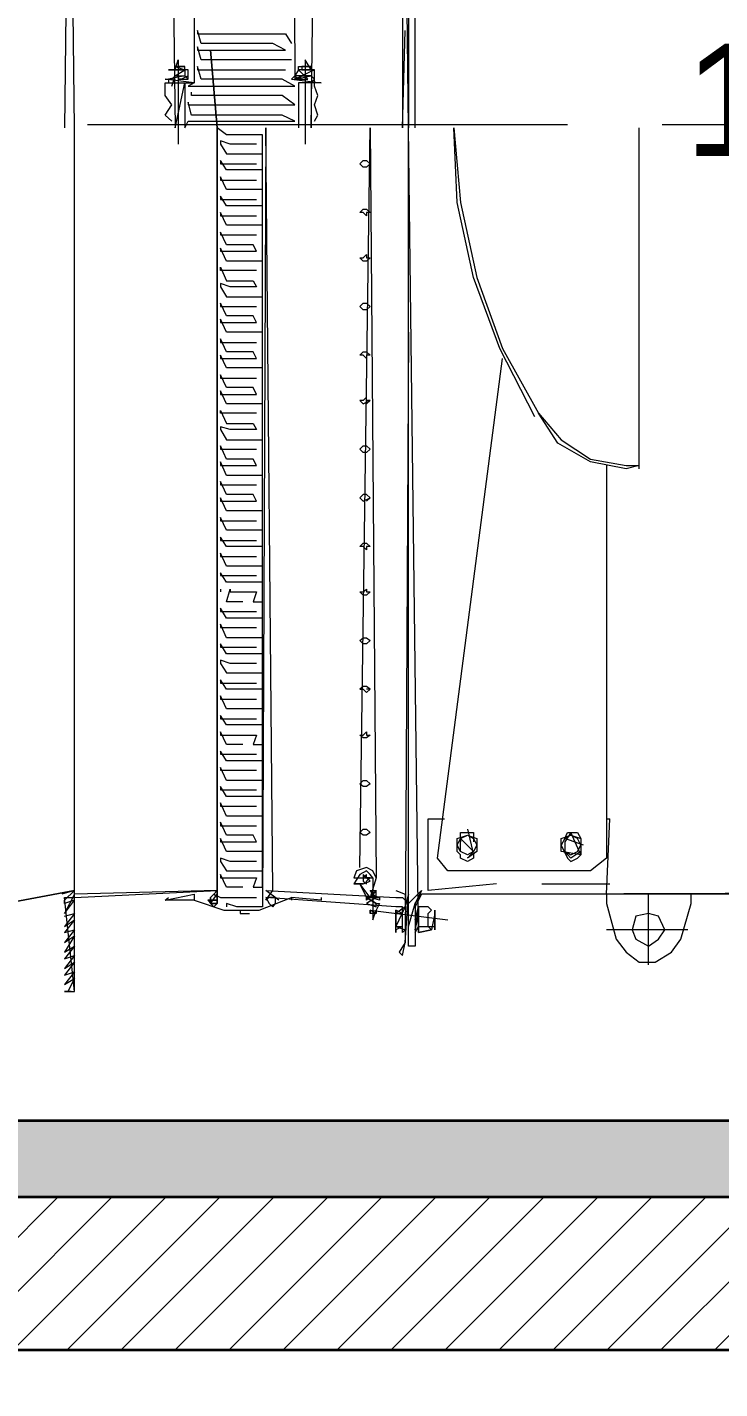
# Model space of a CAD drawing. Header units: centimetres. Extents: x -15511 to 6948, y 9649 to 14173.
# Drawn here: x -13147.7 to -13057, y 10909.9 to 11088.2 of the extents above; entities that cross this region are included whole.
import ezdxf

# ---------------------------------------------------------------- set-up
doc = ezdxf.new("R2010")
doc.units = ezdxf.units.CM
doc.header["$LTSCALE"] = 200
doc.linetypes.add('Dot 1mm', pattern=[0.1, 0, -0.1])
for name, color, linetype, lineweight in [('A$C5D0D0A5A_dwg', 8, 'Continuous', 9), ('A-AREA-IDEN', 2, 'Continuous', 9), ('A-FLOR', 192, 'Continuous', 9), ('A-FLOR-LEVL', 51, 'Continuous', 9), ('A-FLOR-PATT', 8, 'Continuous', 35), ('A-GENM', 13, 'Continuous', 9), ('TVF', 22, 'Continuous', 9)]:
    doc.layers.add(name, color=color, linetype=linetype, lineweight=lineweight)
doc.styles.add('Arial_2', font='arial.ttf', dxfattribs={"height": 14.752994})
pattern_1 = [(45, (-4285.505, 12015), (-3.535534, 3.535534), [])]

# ---------------------------------------------------------------- blocks, each defined once
blk = doc.blocks.new('P2 TVF TÜNELİ2 - P2 TVF TÜNELİ-1428277-A')
at = {"layer": 'A-GENM'}
h = blk.add_hatch(dxfattribs=at)
h.set_pattern_fill('FP_1', color=256, style=0, pattern_type=2)
h.set_pattern_definition(pattern_1)
h.paths.add_polyline_path([(-14351.98, 10697.35), (-11811.98, 10697.35), (-11811.98, 10749.18), (-14351.98, 10749.18), (-14351.98, 10706.04)], flags=0)
h.paths.add_polyline_path([(-12468.97, 10915), (-11811.98, 10915), (-11811.98, 10935), (-14351.98, 10935), (-14351.98, 10915), (-12511.83, 10915)], flags=0)
h.paths.add_polyline_path([(-11825.98, 11443.68), (-11811.98, 11443.68), (-11811.98, 11484.7), (-11929.5, 11484.7), (-11929.5, 11443.68), (-11851.98, 11443.68)], flags=0)
h.paths.add_polyline_path([(-12354.46, 11443.68), (-12354.46, 11484.7), (-14351.98, 11484.7), (-14351.98, 11443.68), (-12383.24, 11443.68)], flags=0)
at = {"layer": 'A-GENM', "lineweight": 25}
for p, q in [((-11851.98, 10935), (-14311.98, 10935)), ((-13555.19, 10915), (-11851.98, 10915))]:
    blk.add_line(p, q, dxfattribs=at)
blk = doc.blocks.new('A$C5D0D0A5A_dwg-1519576-A')
at = {"layer": 'TVF', "color": 55}
for p, q in [((-13139.82, 11075.48), (-13076.95, 11075.48)), ((-13067.56, 11030.41), (-13067.56, 11075.04)), ((-13064.54, 11075.48), (-13051.79, 11075.48)), ((-13122.38, 11014.64), (-13122.38, 11014.29)), ((-13071.81, 10984.53), (-13071.37, 10984.53)), ((-13103.69, 10976.03), (-13104.93, 10976.03)), ((-13080.31, 10976.03), (-13071.37, 10976.03)), ((-13129.64, 10973.91), (-13129.19, 10974.26)), ((-13066.32, 10965.41), (-13066.32, 10974.7))]:
    blk.add_line(p, q, dxfattribs=at)
at = {"layer": 'TVF', "color": 55, "flags": 128}
for points in [[(-13141.5, 10961.95), (-13141.5, 11075.04), (-13142.83, 11188.57), (-13141.5, 11188.57), (-13142.83, 11075.04)], [(-13097.76, 10970.45), (-13096.87, 10973.46), (-13096.87, 10967.89), (-13097.76, 10967.89), (-13097.76, 11075.04), (-13099, 11183.43), (-13098.55, 11183.88), (-13098.55, 11075.04), (-13098.2, 11087.79)], [(-13096.87, 11075.04), (-13096.87, 11182.55), (-13097.76, 11182.55), (-13097.76, 11075.04)], [(-13088.37, 11175.38), (-13096.07, 11175.38), (-13097.31, 11175.82), (-13098.2, 11177.5), (-13098.55, 11180.07), (-13099.44, 11180.07), (-13099.44, 11180.42), (-13098.55, 11180.42), (-13098.55, 11177.5), (-13099.44, 11177.94), (-13098.2, 11180.42), (-13099.44, 11180.07), (-13099.44, 11178.3), (-13099.44, 11177.94), (-13099.44, 11178.3), (-13098.55, 11178.3), (-13098.2, 11177.5), (-13097.76, 11175.38), (-13099.44, 11175.82), (-13098.2, 11177.06), (-13099.44, 11175.38), (-13097.76, 11177.06), (-13097.76, 11180.07), (-13097.76, 11075.04)], [(-13129.64, 11176.62), (-13128.31, 11075.04), (-13127.07, 11080.97), (-13127.07, 11075.04), (-13126.62, 11075.92), (-13125.38, 11075.92), (-13124.06, 11075.92), (-13123.26, 11075.92), (-13121.93, 11075.92), (-13120.69, 11075.92), (-13119.45, 11075.92), (-13118.57, 11075.92), (-13117.33, 11075.92), (-13116, 11075.92), (-13114.76, 11075.92), (-13113.87, 11075.92), (-13112.63, 11075.92), (-13114.32, 11076.72), (-13115.55, 11076.72), (-13116.88, 11076.72), (-13117.68, 11076.72), (-13119.01, 11076.72), (-13120.25, 11076.72), (-13121.58, 11076.72), (-13122.38, 11076.72), (-13123.7, 11076.72), (-13124.94, 11076.72), (-13126.18, 11076.72), (-13126.62, 11078.4), (-13126.62, 11078.05), (-13125.38, 11078.05), (-13124.06, 11078.05), (-13123.26, 11078.05), (-13121.93, 11078.05), (-13120.69, 11078.05), (-13119.45, 11078.05), (-13118.57, 11078.05), (-13117.33, 11078.05), (-13116, 11078.05), (-13114.76, 11078.05), (-13113.87, 11078.05), (-13112.63, 11078.05), (-13114.32, 11079.29), (-13115.55, 11079.29), (-13116.88, 11079.29), (-13117.68, 11079.29), (-13119.01, 11079.29), (-13120.25, 11079.29), (-13121.58, 11079.29), (-13122.38, 11079.29), (-13123.7, 11079.29), (-13124.94, 11079.29), (-13126.18, 11079.29), (-13126.18, 11079.73)], [(-13113.08, 11175.38), (-13112.63, 11081.42), (-13110.51, 11081.86), (-13111.75, 11081.86), (-13112.63, 11081.86), (-13112.19, 11081.42), (-13111.75, 11081.86), (-13110.51, 11081.86), (-13110.07, 11081.42), (-13110.51, 11080.97), (-13110.51, 11075.04), (-13109.18, 11176.62)], [(-13125.83, 11175.82), (-13125.83, 11080.97), (-13126.62, 11080.53), (-13125.38, 11080.53), (-13124.06, 11080.53), (-13123.26, 11080.53), (-13121.93, 11080.53), (-13120.69, 11080.53), (-13119.45, 11080.53), (-13118.57, 11080.53), (-13117.33, 11080.53), (-13116, 11080.53), (-13114.76, 11080.53), (-13113.87, 11080.53), (-13112.63, 11080.53), (-13114.32, 11081.42), (-13115.55, 11081.42), (-13116.88, 11081.42), (-13117.68, 11081.42), (-13119.01, 11081.42), (-13120.25, 11081.42), (-13121.58, 11081.42), (-13122.38, 11081.42), (-13123.7, 11081.42), (-13124.94, 11081.42), (-13125.38, 11083.1), (-13125.38, 11082.66), (-13124.06, 11082.66), (-13123.26, 11082.66), (-13121.93, 11082.66), (-13120.69, 11082.66), (-13119.45, 11082.66), (-13118.57, 11082.66), (-13117.33, 11082.66), (-13116, 11082.66), (-13114.76, 11082.66), (-13113.87, 11082.66)], [(-13113.08, 11083.98), (-13114.32, 11083.98), (-13115.55, 11083.98), (-13116.88, 11083.98), (-13117.68, 11083.98), (-13119.01, 11083.98), (-13120.25, 11083.98), (-13121.58, 11083.98), (-13122.38, 11083.98), (-13123.7, 11083.98), (-13124.94, 11083.98), (-13125.38, 11085.66), (-13125.38, 11085.22), (-13124.06, 11085.22), (-13123.26, 11085.22), (-13121.93, 11085.22), (-13120.69, 11085.22), (-13119.45, 11085.22), (-13118.57, 11085.22), (-13117.33, 11085.22), (-13116, 11085.22), (-13114.76, 11085.22), (-13113.87, 11085.22), (-13115.55, 11086.11), (-13116.88, 11086.11), (-13117.68, 11086.11), (-13119.01, 11086.11), (-13120.25, 11086.11), (-13121.58, 11086.11), (-13122.38, 11086.11), (-13123.7, 11086.11), (-13124.94, 11086.11), (-13125.38, 11087.79), (-13125.38, 11087.35), (-13124.06, 11087.35), (-13123.26, 11087.35), (-13121.93, 11087.35), (-13120.69, 11087.35), (-13119.45, 11087.35), (-13118.57, 11087.35), (-13117.33, 11087.35), (-13116, 11087.35), (-13114.76, 11087.35), (-13113.87, 11087.35), (-13113.08, 11086.11)], [(-13127.07, 11082.66), (-13127.07, 11083.1), (-13128.31, 11083.1), (-13127.07, 11083.1), (-13128.31, 11083.1), (-13128.31, 11082.66), (-13128.31, 11083.1), (-13127.07, 11082.66), (-13128.31, 11082.66), (-13127.95, 11083.98), (-13127.95, 11072.91)], [(-13119.45, 10975.59), (-13120.25, 10975.59), (-13121.58, 10975.59), (-13122.38, 10977.27), (-13122.38, 10976.83), (-13121.14, 10976.83), (-13119.81, 10976.83), (-13118.57, 10976.83), (-13117.68, 10976.83), (-13118.12, 10975.59), (-13116.88, 10975.59), (-13116.88, 11074.15), (-13118.12, 11074.15), (-13119.45, 11074.15), (-13120.25, 11074.15), (-13121.58, 11074.15), (-13122.82, 11075.04), (-13123.7, 11085.22), (-13122.82, 11075.04), (-13122.82, 10974.7), (-13122.82, 10973.46), (-13123.26, 10973.46), (-13123.7, 10973.46), (-13123.7, 10973.91), (-13123.7, 10974.26), (-13123.26, 10974.7), (-13122.82, 10974.26), (-13122.82, 10973.91), (-13124.06, 10973.91), (-13123.26, 10973.02), (-13124.06, 10973.91), (-13123.7, 10973.91), (-13123.7, 10974.26), (-13123.26, 10974.7), (-13122.82, 10974.26), (-13122.82, 10973.91), (-13122.82, 10973.46), (-13123.26, 10973.46), (-13123.7, 10973.46), (-13122.82, 10974.7), (-13122.82, 11075.04), (-13122.82, 10974.7)], [(-13110.07, 11075.92), (-13109.62, 11076.72), (-13110.07, 11078.05), (-13109.62, 11079.29), (-13110.07, 11080.53), (-13110.07, 11080.97), (-13110.07, 11081.86), (-13110.07, 11082.66), (-13112.63, 11081.42), (-13110.95, 11081.42), (-13112.19, 11082.66), (-13112.19, 11083.1), (-13110.51, 11083.1), (-13111.75, 11083.1), (-13110.51, 11083.1), (-13110.51, 11082.66), (-13110.51, 11083.1), (-13111.75, 11083.1), (-13111.75, 11082.66), (-13110.51, 11082.66), (-13111.31, 11083.98), (-13111.31, 11072.91)], [(-13128.75, 11075.92), (-13129.64, 11076.72), (-13128.75, 11078.05), (-13129.64, 11079.29), (-13129.64, 11080.97), (-13125.83, 11080.97), (-13129.64, 11081.42), (-13128.75, 11081.42), (-13128.31, 11081.86), (-13127.07, 11081.86), (-13126.62, 11081.42), (-13126.62, 11081.86), (-13127.51, 11081.42), (-13127.95, 11081.42), (-13126.62, 11081.42), (-13126.62, 11082.66), (-13128.75, 11082.66), (-13129.19, 11082.66), (-13128.75, 11082.66), (-13128.31, 11082.66), (-13127.07, 11082.66)], [(-13128.75, 11080.53), (-13128.31, 11081.86), (-13127.07, 11082.66), (-13127.07, 11081.86), (-13129.19, 11081.42), (-13129.19, 11080.97)], [(-13110.07, 11082.66), (-13110.51, 11082.66), (-13111.75, 11082.66), (-13112.19, 11082.66), (-13112.63, 11081.86), (-13113.08, 11081.42), (-13109.18, 11080.97), (-13112.19, 11080.97), (-13112.19, 11075.04)], [(-13116.44, 11075.04), (-13116.88, 10973.02), (-13118.12, 10973.02), (-13119.45, 10973.02), (-13120.25, 10973.02), (-13121.58, 10973.46), (-13121.58, 10973.02)], [(-13099.44, 10975.15), (-13098.2, 10974.7), (-13098.2, 10973.02), (-13099.44, 10972.13), (-13098.55, 10972.13), (-13099.44, 10972.58), (-13099.44, 10972.13), (-13099.44, 10970.45), (-13098.2, 10970.01), (-13098.55, 10969.65), (-13098.55, 10973.02), (-13099.44, 10973.02), (-13116.44, 10974.26), (-13116, 10973.46), (-13115.55, 10973.02), (-13115.2, 10973.46), (-13115.2, 10973.91), (-13115.2, 10974.26), (-13115.55, 10974.26), (-13116, 10974.26), (-13116.44, 10973.91), (-13115.55, 10975.15), (-13116.44, 11075.04)], [(-13104.13, 10978.16), (-13102.8, 11075.04), (-13102.01, 10976.83), (-13102.45, 10977.72), (-13103.25, 10978.16), (-13104.57, 10977.72), (-13104.93, 10976.83), (-13102.45, 10976.83), (-13102.8, 10977.27), (-13103.25, 10977.72), (-13104.13, 10977.27), (-13104.93, 10976.03), (-13104.57, 10976.03), (-13104.93, 10976.03), (-13104.13, 10976.03), (-13103.25, 10974.26), (-13102.01, 10974.26), (-13102.01, 10975.15), (-13102.8, 10974.26), (-13102.01, 10974.26), (-13102.8, 10975.15), (-13102.01, 10975.15), (-13103.25, 10973.91), (-13103.25, 10974.26), (-13102.01, 10973.46), (-13103.25, 10974.26)], [(-13096.43, 10973.02), (-13096.87, 10970.01), (-13096.43, 10971.78), (-13096.87, 10971.34), (-13096.43, 10973.02), (-13096.43, 10972.58), (-13096.43, 10972.13), (-13096.43, 10970.45), (-13096.43, 10970.01), (-13096.43, 10969.65), (-13097.76, 11075.04)], [(-13081.2, 11037.22), (-13085.8, 11046.17), (-13089.26, 11055.47), (-13091.38, 11065.29), (-13091.82, 11075.04), (-13090.94, 11065.29), (-13088.81, 11055.47), (-13085.45, 11046.17), (-13080.75, 11037.67)], [(-13117.68, 11072.91), (-13118.57, 11072.91), (-13119.81, 11072.91), (-13121.14, 11072.91), (-13122.38, 11073.36), (-13122.38, 11072.91), (-13121.58, 11071.67), (-13120.25, 11071.67), (-13119.45, 11071.67), (-13118.12, 11071.67), (-13116.88, 11071.67)], [(-13116.88, 11069.55), (-13118.12, 11069.55), (-13119.45, 11069.55), (-13120.25, 11069.55), (-13121.58, 11069.55), (-13122.38, 11070.79), (-13122.38, 11070.35), (-13121.14, 11070.35), (-13119.81, 11070.35), (-13118.57, 11070.35), (-13117.68, 11070.35)], [(-13116.88, 11066.98), (-13118.12, 11066.98), (-13119.45, 11066.98), (-13120.25, 11066.98), (-13121.58, 11066.98), (-13122.38, 11068.66), (-13122.38, 11068.22), (-13121.14, 11068.22), (-13119.81, 11068.22), (-13118.57, 11068.22), (-13117.68, 11068.22)], [(-13116.88, 11064.85), (-13118.12, 11064.85), (-13119.45, 11064.85), (-13120.25, 11064.85), (-13121.58, 11064.85), (-13122.38, 11066.09), (-13122.38, 11065.65), (-13121.14, 11065.65), (-13119.81, 11065.65), (-13118.57, 11065.65), (-13117.68, 11065.65)], [(-13116.88, 11062.29), (-13118.12, 11062.29), (-13119.45, 11062.29), (-13120.25, 11062.29), (-13121.58, 11062.29), (-13122.38, 11063.97), (-13122.38, 11063.53), (-13121.14, 11063.53), (-13119.81, 11063.53), (-13118.57, 11063.53), (-13117.68, 11063.53)], [(-13116.88, 11057.59), (-13118.12, 11057.59), (-13119.45, 11057.59), (-13120.25, 11057.59), (-13121.58, 11057.59), (-13122.38, 11059.28), (-13122.38, 11058.92), (-13121.14, 11058.92), (-13119.81, 11058.92), (-13118.57, 11058.92), (-13117.68, 11058.92), (-13118.12, 11059.72), (-13119.45, 11059.72), (-13120.25, 11059.72), (-13121.58, 11059.72), (-13122.38, 11061.4), (-13122.38, 11061.05), (-13121.14, 11061.05), (-13119.81, 11061.05), (-13118.57, 11061.05), (-13117.68, 11061.05)], [(-13117.68, 11056.35), (-13118.57, 11056.35), (-13119.81, 11056.35), (-13121.14, 11056.35), (-13122.38, 11056.35), (-13122.38, 11056.79), (-13121.58, 11055.02), (-13120.25, 11055.02), (-13119.45, 11055.02), (-13118.12, 11055.02), (-13117.68, 11054.23), (-13118.57, 11054.23), (-13119.81, 11054.23), (-13121.14, 11054.23), (-13122.38, 11054.67), (-13122.38, 11054.23), (-13121.58, 11052.9), (-13120.25, 11052.9), (-13119.45, 11052.9), (-13118.12, 11052.9), (-13116.88, 11052.9)], [(-13116.88, 11048.3), (-13118.12, 11048.3), (-13119.45, 11048.3), (-13120.25, 11048.3), (-13121.58, 11048.3), (-13122.38, 11049.98), (-13122.38, 11049.54), (-13121.14, 11049.54), (-13119.81, 11049.54), (-13118.57, 11049.54), (-13117.68, 11049.54), (-13118.12, 11050.42), (-13119.45, 11050.42), (-13120.25, 11050.42), (-13121.58, 11050.42), (-13122.38, 11052.1), (-13122.38, 11051.66), (-13121.14, 11051.66), (-13119.81, 11051.66), (-13118.57, 11051.66), (-13117.68, 11051.66)], [(-13097.76, 11048.3), (-13098.2, 10968.33), (-13097.76, 10974.7), (-13098.2, 10973.02), (-13099.44, 10970.45), (-13098.55, 10970.45), (-13099.44, 10970.01), (-13099.44, 10969.65), (-13099.44, 10972.58)], [(-13116.88, 11043.6), (-13118.12, 11043.6), (-13119.45, 11043.6), (-13120.25, 11043.6), (-13121.58, 11043.6), (-13122.38, 11045.28), (-13122.38, 11044.84), (-13121.14, 11044.84), (-13119.81, 11044.84), (-13118.57, 11044.84), (-13117.68, 11044.84), (-13118.12, 11045.72), (-13119.45, 11045.72), (-13120.25, 11045.72), (-13121.58, 11045.72), (-13122.38, 11047.41), (-13122.38, 11046.96), (-13121.14, 11046.96), (-13119.81, 11046.96), (-13118.57, 11046.96), (-13117.68, 11046.96)], [(-13071.81, 11030.85), (-13071.81, 10979.4), (-13073.93, 10977.72), (-13092.62, 10977.72), (-13093.95, 10979.4), (-13085.45, 11044.84)], [(-13116.88, 11038.91), (-13118.12, 11038.91), (-13119.45, 11038.91), (-13120.25, 11038.91), (-13121.58, 11038.91), (-13122.38, 11040.59), (-13122.38, 11040.15), (-13121.14, 11040.15), (-13119.81, 11040.15), (-13118.57, 11040.15), (-13117.68, 11040.15), (-13118.12, 11041.03), (-13119.45, 11041.03), (-13120.25, 11041.03), (-13121.58, 11041.03), (-13122.38, 11042.72), (-13122.38, 11042.27), (-13121.14, 11042.27), (-13119.81, 11042.27), (-13118.57, 11042.27), (-13117.68, 11042.27)], [(-13102.8, 11039.35), (-13103.25, 11039.35), (-13103.25, 11039.79), (-13103.69, 11039.35), (-13104.13, 11039.35), (-13103.69, 11038.91), (-13102.8, 11039.35), (-13103.25, 11038.91)], [(-13117.68, 11037.67), (-13118.57, 11037.67), (-13119.81, 11037.67), (-13121.14, 11037.67), (-13122.38, 11037.67), (-13122.38, 11038.02), (-13121.58, 11036.34), (-13120.25, 11036.34), (-13119.45, 11036.34), (-13118.12, 11036.34), (-13117.68, 11035.54), (-13118.57, 11035.54), (-13119.81, 11035.54), (-13121.14, 11035.54), (-13122.38, 11035.89), (-13122.38, 11035.54), (-13121.58, 11034.21), (-13120.25, 11034.21), (-13119.45, 11034.21), (-13118.12, 11034.21), (-13116.88, 11034.21)], [(-13116.88, 11029.52), (-13118.12, 11029.52), (-13119.45, 11029.52), (-13120.25, 11029.52), (-13121.58, 11029.52), (-13122.38, 11031.29), (-13122.38, 11030.85), (-13121.14, 11030.85), (-13119.81, 11030.85), (-13118.57, 11030.85), (-13117.68, 11030.85), (-13118.12, 11031.65), (-13119.45, 11031.65), (-13120.25, 11031.65), (-13121.58, 11031.65), (-13122.38, 11033.41), (-13122.38, 11032.97), (-13121.14, 11032.97), (-13119.81, 11032.97), (-13118.57, 11032.97), (-13117.68, 11032.97)], [(-13116.88, 11024.91), (-13118.12, 11024.91), (-13119.45, 11024.91), (-13120.25, 11024.91), (-13121.58, 11024.91), (-13122.38, 11026.6), (-13122.38, 11026.15), (-13121.14, 11026.15), (-13119.81, 11026.15), (-13118.57, 11026.15), (-13117.68, 11026.15), (-13118.12, 11027.04), (-13119.45, 11027.04), (-13120.25, 11027.04), (-13121.58, 11027.04), (-13122.38, 11028.72), (-13122.38, 11028.28), (-13121.14, 11028.28), (-13119.81, 11028.28), (-13118.57, 11028.28), (-13117.68, 11028.28)], [(-13102.8, 11026.6), (-13103.25, 11027.04), (-13103.69, 11027.04), (-13104.13, 11026.6), (-13103.69, 11026.15), (-13102.8, 11026.6), (-13103.25, 11026.15)], [(-13116.88, 11022.35), (-13118.12, 11022.35), (-13119.45, 11022.35), (-13120.25, 11022.35), (-13121.58, 11022.35), (-13122.38, 11024.03), (-13122.38, 11023.59), (-13121.14, 11023.59), (-13119.81, 11023.59), (-13118.57, 11023.59), (-13117.68, 11023.59)], [(-13116.88, 11020.22), (-13118.12, 11020.22), (-13119.45, 11020.22), (-13120.25, 11020.22), (-13121.58, 11020.22), (-13122.38, 11021.46), (-13122.38, 11021.02), (-13121.14, 11021.02), (-13119.81, 11021.02), (-13118.57, 11021.02), (-13117.68, 11021.02)], [(-13116.88, 11017.65), (-13118.12, 11017.65), (-13119.45, 11017.65), (-13120.25, 11017.65), (-13121.58, 11017.65), (-13122.38, 11019.34), (-13122.38, 11018.89), (-13121.14, 11018.89), (-13119.81, 11018.89), (-13118.57, 11018.89), (-13117.68, 11018.89)], [(-13116.88, 11015.53), (-13118.12, 11015.53), (-13119.45, 11015.53), (-13120.25, 11015.53), (-13121.58, 11015.53), (-13122.38, 11016.77), (-13122.38, 11016.41), (-13121.14, 11016.41), (-13119.81, 11016.41), (-13118.57, 11016.41), (-13117.68, 11016.41)], [(-13119.45, 11012.96), (-13120.25, 11012.96), (-13121.58, 11012.96), (-13121.14, 11014.64), (-13121.14, 11014.29), (-13119.81, 11014.29), (-13118.57, 11014.29), (-13117.68, 11014.29), (-13118.12, 11012.96), (-13116.88, 11012.96)], [(-13116.88, 11010.84), (-13118.12, 11010.84), (-13119.45, 11010.84), (-13120.25, 11010.84), (-13121.58, 11010.84), (-13122.38, 11012.16), (-13122.38, 11011.72), (-13121.14, 11011.72), (-13119.81, 11011.72), (-13118.57, 11011.72), (-13117.68, 11011.72)], [(-13116.88, 11008.27), (-13118.12, 11008.27), (-13119.45, 11008.27), (-13120.25, 11008.27), (-13121.58, 11008.27), (-13122.38, 11010.04), (-13122.38, 11009.6), (-13121.14, 11009.6), (-13119.81, 11009.6), (-13118.57, 11009.6), (-13117.68, 11009.6)], [(-13116.88, 11006.14), (-13118.12, 11006.14), (-13119.45, 11006.14), (-13120.25, 11006.14), (-13121.58, 11006.14), (-13122.38, 11007.47), (-13122.38, 11007.03), (-13121.14, 11007.03), (-13119.81, 11007.03), (-13118.57, 11007.03), (-13117.68, 11007.03)], [(-13117.68, 11004.9), (-13118.57, 11004.9), (-13119.81, 11004.9), (-13121.14, 11004.9), (-13122.38, 11005.34), (-13122.38, 11004.9), (-13121.58, 11003.66), (-13120.25, 11003.66), (-13119.45, 11003.66), (-13118.12, 11003.66), (-13116.88, 11003.66)], [(-13116.88, 11001.53), (-13118.12, 11001.53), (-13119.45, 11001.53), (-13120.25, 11001.53), (-13121.58, 11001.53), (-13122.38, 11002.77), (-13122.38, 11002.33), (-13121.14, 11002.33), (-13119.81, 11002.33), (-13118.57, 11002.33), (-13117.68, 11002.33)], [(-13102.8, 11001.53), (-13103.25, 11001.89), (-13103.69, 11001.89), (-13104.13, 11001.53), (-13103.69, 11001.53), (-13103.25, 11001.09), (-13102.8, 11001.53), (-13103.25, 11001.53)], [(-13116.88, 10998.97), (-13118.12, 10998.97), (-13119.45, 10998.97), (-13120.25, 10998.97), (-13121.58, 10998.97), (-13122.38, 11000.65), (-13122.38, 11000.21), (-13121.14, 11000.21), (-13119.81, 11000.21), (-13118.57, 11000.21), (-13117.68, 11000.21)], [(-13116.88, 10996.84), (-13118.12, 10996.84), (-13119.45, 10996.84), (-13120.25, 10996.84), (-13121.58, 10996.84), (-13122.38, 10998.08), (-13122.38, 10997.64), (-13121.14, 10997.64), (-13119.81, 10997.64), (-13118.57, 10997.64), (-13117.68, 10997.64)], [(-13119.45, 10994.27), (-13120.25, 10994.27), (-13121.58, 10994.27), (-13122.38, 10995.96), (-13122.38, 10995.51), (-13121.14, 10995.51), (-13119.81, 10995.51), (-13118.57, 10995.51), (-13117.68, 10995.51), (-13118.12, 10994.27), (-13116.88, 10994.27)], [(-13116.88, 10992.15), (-13118.12, 10992.15), (-13119.45, 10992.15), (-13120.25, 10992.15), (-13121.58, 10992.15), (-13122.38, 10993.39), (-13122.38, 10993.03), (-13121.14, 10993.03), (-13119.81, 10993.03), (-13118.57, 10993.03), (-13117.68, 10993.03)], [(-13116.88, 10989.58), (-13118.12, 10989.58), (-13119.45, 10989.58), (-13120.25, 10989.58), (-13121.58, 10989.58), (-13122.38, 10991.26), (-13122.38, 10990.91), (-13121.14, 10990.91), (-13119.81, 10990.91), (-13118.57, 10990.91), (-13117.68, 10990.91)], [(-13116.88, 10987.46), (-13118.12, 10987.46), (-13119.45, 10987.46), (-13120.25, 10987.46), (-13121.58, 10987.46), (-13122.38, 10988.78), (-13122.38, 10988.34), (-13121.14, 10988.34), (-13119.81, 10988.34), (-13118.57, 10988.34), (-13117.68, 10988.34)], [(-13116.88, 10984.89), (-13118.12, 10984.89), (-13119.45, 10984.89), (-13120.25, 10984.89), (-13121.58, 10984.89), (-13122.38, 10986.66), (-13122.38, 10986.22), (-13121.14, 10986.22), (-13119.81, 10986.22), (-13118.57, 10986.22), (-13117.68, 10986.22)], [(-13116.88, 10980.28), (-13118.12, 10980.28), (-13119.45, 10980.28), (-13120.25, 10980.28), (-13121.58, 10980.28), (-13122.38, 10981.96), (-13122.38, 10981.52), (-13121.14, 10981.52), (-13119.81, 10981.52), (-13118.57, 10981.52), (-13117.68, 10981.52), (-13118.12, 10982.4), (-13119.45, 10982.4), (-13120.25, 10982.4), (-13121.58, 10982.4), (-13122.38, 10984.09), (-13122.38, 10983.64), (-13121.14, 10983.64), (-13119.81, 10983.64), (-13118.57, 10983.64), (-13117.68, 10983.64)], [(-13086.24, 10976.03), (-13095.19, 10975.15), (-13095.19, 10984.53), (-13093.06, 10984.53)], [(-13071.81, 10974.7), (-13071.81, 10973.46), (-13070.57, 10968.77), (-13069.24, 10967.09), (-13067.56, 10965.76), (-13065.43, 10965.76), (-13063.31, 10967.09), (-13062.07, 10968.77), (-13060.74, 10973.46), (-13060.74, 10974.7), (-13071.81, 10974.7), (-13071.37, 10984.53)], [(-13090.05, 10983.2), (-13089.26, 10979.84), (-13089.26, 10979.4), (-13090.05, 10978.96), (-13090.94, 10979.4), (-13090.94, 10979.84), (-13091.38, 10980.28), (-13091.38, 10981.96), (-13090.05, 10982.4), (-13088.81, 10981.96), (-13088.81, 10980.28), (-13090.05, 10979.4), (-13089.26, 10980.28), (-13090.94, 10981.96), (-13090.94, 10982.76), (-13090.05, 10982.76), (-13089.26, 10982.76), (-13089.26, 10981.96), (-13089.26, 10981.52)], [(-13090.94, 10980.28), (-13091.38, 10981.08), (-13090.94, 10981.96), (-13090.05, 10982.4), (-13089.26, 10981.96), (-13088.81, 10981.08), (-13089.26, 10980.28), (-13090.05, 10979.84), (-13090.94, 10980.28), (-13090.94, 10981.96), (-13090.94, 10981.52)], [(-13074.82, 10981.08), (-13077.3, 10981.96), (-13076.95, 10982.76), (-13076.5, 10982.76), (-13075.61, 10982.76), (-13075.17, 10981.96), (-13075.17, 10981.52), (-13075.17, 10979.84), (-13076.5, 10982.76), (-13077.3, 10981.52), (-13077.3, 10980.28), (-13076.5, 10979.84), (-13075.61, 10980.28), (-13075.17, 10981.08), (-13075.61, 10981.96), (-13076.5, 10982.4), (-13077.3, 10981.96), (-13077.74, 10981.08), (-13076.95, 10979.4), (-13076.5, 10978.96), (-13075.61, 10979.4), (-13075.17, 10979.84), (-13077.74, 10980.28), (-13077.74, 10981.96), (-13076.5, 10982.4), (-13075.17, 10981.96), (-13075.17, 10980.28), (-13076.5, 10979.4), (-13077.3, 10980.28)], [(-13117.68, 10978.96), (-13118.57, 10978.96), (-13119.81, 10978.96), (-13121.14, 10978.96), (-13122.38, 10979.4), (-13122.38, 10978.96), (-13121.58, 10977.72), (-13120.25, 10977.72), (-13119.45, 10977.72), (-13118.12, 10977.72), (-13116.88, 10977.72)], [(-13102.01, 10976.83), (-13102.8, 10974.26), (-13104.13, 10976.03), (-13103.69, 10976.03), (-13102.8, 10976.39), (-13103.25, 10976.83), (-13103.25, 10977.27), (-13103.69, 10976.83), (-13103.69, 10976.39), (-13103.25, 10976.03), (-13103.25, 10976.39), (-13102.8, 10976.83), (-13103.25, 10976.83), (-13103.69, 10977.27), (-13103.69, 10976.83), (-13102.45, 10976.83), (-13102.45, 10971.34), (-13102.01, 10972.58), (-13102.01, 10972.13), (-13102.8, 10972.13), (-13102.8, 10972.58), (-13092.62, 10971.34)], [(-13142.83, 10971.78), (-13141.5, 10972.13), (-13142.83, 10970.45), (-13141.5, 10971.34), (-13142.83, 10969.65), (-13141.5, 10970.01), (-13142.83, 10968.33), (-13141.5, 10969.21), (-13142.83, 10967.09), (-13141.5, 10967.89), (-13142.83, 10966.2), (-13141.5, 10966.65), (-13142.83, 10964.96), (-13141.5, 10965.76), (-13142.83, 10964.07), (-13141.5, 10964.52), (-13142.83, 10962.83), (-13141.5, 10963.63), (-13142.39, 10961.95), (-13141.95, 10961.95), (-13142.83, 10961.95), (-13141.5, 10961.95), (-13142.83, 10974.26), (-13141.5, 10974.26), (-13122.82, 10975.15), (-13141.5, 10974.7), (-13142.83, 10972.13), (-13141.5, 10973.91), (-13142.83, 10973.46), (-13142.83, 10973.91), (-13141.5, 10975.15), (-13337.82, 10938.26), (-13141.5, 10975.15), (-13143.19, 10974.7)], [(-13123.26, 10973.02), (-13124.06, 10973.91), (-13123.7, 10973.91), (-13123.7, 10974.26), (-13123.26, 10974.7), (-13122.82, 10974.26), (-13122.82, 10973.91), (-13122.82, 10973.46), (-13123.26, 10973.46), (-13123.7, 10973.46), (-13123.26, 10973.02), (-13124.06, 10973.91), (-13122.82, 10973.91), (-13122.82, 10974.26), (-13123.26, 10974.7), (-13123.7, 10974.26), (-13123.7, 10973.91), (-13123.7, 10973.46), (-13123.26, 10973.46), (-13122.82, 10973.46), (-13123.26, 10973.02), (-13124.06, 10973.91), (-13122.82, 10973.91), (-13122.82, 10974.26), (-13123.26, 10974.7), (-13123.7, 10974.26), (-13123.7, 10973.91), (-13123.7, 10973.46), (-13123.26, 10973.46), (-13122.82, 10973.46), (-13122.82, 10975.15), (-13123.26, 10974.7), (-13122.38, 10974.26), (-13121.14, 10974.26), (-13119.81, 10974.26), (-13118.57, 10974.26), (-13117.68, 10974.26)], [(-13114.76, 10973.91), (-13116.44, 10975.15), (-13099.44, 10974.26), (-13098.55, 10974.26), (-13097.76, 10973.46), (-13096.07, 10975.15), (-13096.87, 10973.46), (-13096.07, 10974.7), (-13096.87, 10973.02)], [(-13125.83, 10974.7), (-13125.83, 10973.91), (-13121.93, 10972.58), (-13117.33, 10972.58), (-13113.08, 10974.26)], [(-13109.18, 10974.26), (-13109.18, 10973.91), (-13113.08, 10974.26), (-13113.08, 10973.91)], [(-13101.57, 10974.26), (-13101.57, 10973.91), (-13102.8, 10974.26), (-13102.01, 10974.26), (-13103.25, 10973.46), (-13102.01, 10973.02), (-13102.01, 10973.46), (-13101.57, 10973.46), (-13102.01, 10972.58), (-13102.01, 10972.13), (-13102.8, 10972.58), (-13102.8, 10972.13)], [(-13119.81, 10972.58), (-13119.81, 10972.13), (-13118.57, 10972.13)], [(-13096.87, 10973.02), (-13096.87, 10969.65), (-13096.43, 10970.45), (-13094.74, 10970.45)], [(-13094.3, 10972.13), (-13094.3, 10970.01), (-13094.3, 10971.78), (-13094.3, 10972.13), (-13094.74, 10970.01), (-13096.43, 10969.65), (-13094.74, 10970.01), (-13095.19, 10970.45), (-13095.19, 10972.13), (-13094.74, 10972.58), (-13095.19, 10973.02), (-13096.43, 10973.02)], [(-13094.74, 10970.45), (-13094.3, 10970.45), (-13094.3, 10972.58), (-13094.3, 10972.13)], [(-13061.18, 10970.01), (-13066.32, 10970.01), (-13071.81, 10970.01)]]:
    blk.add_lwpolyline(points, dxfattribs=at)
for points in [[(-13102.8, 11070.35), (-13103.25, 11069.9), (-13103.69, 11069.9), (-13104.13, 11070.35), (-13103.69, 11070.79), (-13103.25, 11070.79)], [(-13102.8, 11063.97), (-13103.25, 11063.97), (-13103.25, 11063.53), (-13103.69, 11063.97), (-13104.13, 11063.97), (-13103.69, 11064.41), (-13103.25, 11064.41), (-13102.8, 11063.97), (-13103.25, 11063.97), (-13103.25, 11063.53), (-13103.69, 11063.97), (-13104.13, 11063.97), (-13103.69, 11064.41), (-13103.25, 11064.41)], [(-13102.8, 11058.03), (-13103.25, 11057.59), (-13103.69, 11057.59), (-13104.13, 11058.03), (-13103.69, 11058.03), (-13103.25, 11058.48), (-13103.25, 11058.03)], [(-13102.8, 11051.66), (-13103.25, 11051.22), (-13103.69, 11051.22), (-13104.13, 11051.66), (-13103.69, 11052.1), (-13103.25, 11052.1)], [(-13102.8, 11045.28), (-13103.25, 11045.28), (-13103.25, 11044.84), (-13103.69, 11045.28), (-13104.13, 11045.28), (-13103.69, 11045.72), (-13103.25, 11045.72)], [(-13069.24, 11030.85), (-13067.56, 11030.85), (-13069.24, 11030.41), (-13073.93, 11031.29), (-13078.19, 11033.77), (-13080.75, 11037.67), (-13077.74, 11034.21), (-13073.93, 11031.65)], [(-13102.8, 11032.97), (-13103.25, 11032.53), (-13103.69, 11032.53), (-13104.13, 11032.97), (-13103.69, 11033.41), (-13103.25, 11033.41), (-13102.8, 11032.97), (-13103.25, 11032.53), (-13103.69, 11032.53), (-13104.13, 11032.97), (-13103.69, 11033.41), (-13103.25, 11033.41)], [(-13102.8, 11020.22), (-13103.25, 11020.22), (-13103.25, 11019.78), (-13103.69, 11020.22), (-13104.13, 11020.22), (-13103.69, 11020.66), (-13103.25, 11020.66)], [(-13102.8, 11014.29), (-13103.25, 11013.84), (-13103.69, 11013.84), (-13104.13, 11014.29), (-13103.69, 11014.29), (-13103.25, 11014.64), (-13103.25, 11014.29)], [(-13102.8, 11007.91), (-13103.25, 11007.47), (-13103.69, 11007.47), (-13104.13, 11007.91), (-13103.69, 11008.27), (-13103.25, 11008.27)], [(-13102.8, 10995.51), (-13103.25, 10995.16), (-13103.69, 10995.16), (-13104.13, 10995.51), (-13103.69, 10995.51), (-13103.25, 10995.96), (-13103.25, 10995.51)], [(-13102.8, 10989.14), (-13103.25, 10988.78), (-13103.69, 10988.78), (-13104.13, 10989.14), (-13103.69, 10989.58), (-13103.25, 10989.58)], [(-13102.8, 10982.76), (-13103.25, 10982.4), (-13103.69, 10982.4), (-13104.13, 10982.76), (-13103.69, 10983.2), (-13103.25, 10983.2)], [(-12950.27, 10975.15), (-12949.03, 10974.7), (-12949.03, 10973.46), (-12949.48, 10974.26), (-12950.27, 10974.7), (-13096.07, 10974.7)], [(-13129.64, 10973.91), (-13125.83, 10974.7), (-13125.83, 10973.91)], [(-13101.57, 10974.26), (-13102.01, 10974.26), (-13102.45, 10974.26), (-13102.8, 10974.26), (-13103.25, 10974.26)], [(-13068.45, 10970.01), (-13068, 10968.77), (-13066.32, 10967.89), (-13064.99, 10968.77), (-13064.19, 10970.01), (-13064.99, 10971.78), (-13066.32, 10972.13), (-13068, 10971.78)], [(-13098.55, 10966.65), (-13098.2, 10968.33), (-13099, 10967.09)]]:
    blk.add_lwpolyline(points, close=True, dxfattribs=at)

msp = doc.modelspace()

# ---------------------------------------------------------------- hatches: boundary and pattern name
at = {"layer": 'A-FLOR-PATT', "lineweight": 9}
h = msp.add_hatch(dxfattribs=at)
h.set_pattern_fill('FP_2', color=256, style=0, pattern_type=2)
h.set_pattern_definition([(50, (-4285.505, 12015), (72.87376, -6.37607), [7.62, -83.82]), (355, (-4285.505, 12015), (-14.097, 76.42244), [6.096, -67.056]), (100.451, (-4279.43, 12014.47), (58.77696, 70.04687), [6.476, -71.236]), (46.184, (-4285.505, 12035.32), (108.4314, -16.81745), [11.43, -125.73]), (96.636, (-4276.47, 12033.92), (94.961, 98.9709), [9.714, -106.854]), (351.184, (-4285.5, 12035.32), (94.9623, 98.9702), [9.144, -100.584]), (21, (-4275.345, 12030.24), (60.64565, -40.90654), [7.62, -83.82]), (326, (-4275.345, 12030.24), (24.72083, 73.67493), [6.096, -67.056]), (71.451, (-4270.29, 12026.83), (85.3669, 32.76874), [6.476, -71.236]), (37.5, (-4285.505, 12015), (1.235525, 33.82243), [3.353, -62.89, 3.353, -64.719, -67.31]), (37.5, (-4285.505, 12015), (1.235525, 33.82243), [-134.315, 3.353, -63.957]), (7.5, (-4285.505, 12015), (26.72815, 40.07255), [3.353, -35.458, 3.353, -61.366, -25.654]), (7.5, (-4285.505, 12015), (26.72815, 40.07255), [-103.53, 3.353, -22.301]), (327.5, (-4308.16, 12015), (54.23632, -2.29212), [3.353, -22.047, 3.353, -75.895, -105.156]), (327.5, (-4308.16, 12015), (54.23632, -2.29212), [-104.648, 3.353, -101.803]), (317.5, (-4318.32, 12015), (59.25158, 10.17014), [3.353, -29.667, 3.353, -49.276, -74.676]), (317.5, (-4318.32, 12015), (59.25158, 10.17014), [-85.649, 3.353, -71.323])])
h.paths.add_polyline_path([(5363.17, 10935), (5388.02, 10935), (5388.02, 10945), (4668.02, 10945), (4668.02, 10935), (5320.31, 10935)], flags=0)
h.paths.add_polyline_path([(-14311.98, 10935), (-11851.98, 10935), (-11851.98, 10945), (-14311.98, 10945)], flags=0)
h.paths.add_polyline_path([(4634.46, 10935), (4648.02, 10935), (4648.02, 10945), (2928.02, 10945), (2928.02, 10935), (4591.59, 10935)], flags=0)
h.paths.add_polyline_path([(-11331.63, 10935), (-9952.98, 10935), (-9952.98, 10945), (-11331.63, 10945)], flags=0)
h.paths.add_polyline_path([(2405.44, 10935), (2407.66, 10935), (2407.66, 10945), (1078.02, 10945), (1078.02, 10935), (2233.98, 10935)], flags=0)
h.paths.add_polyline_path([(-6661.98, 10935), (-5501.98, 10935), (-5501.98, 10945), (-6661.98, 10945)], flags=0)
h.paths.add_polyline_path([(-852.36, 10935), (-811.98, 10935), (-811.98, 10945), (-5141.98, 10945), (-5141.98, 10935), (-938.09, 10935)], flags=0)
h = msp.add_hatch(dxfattribs=at)
h.set_pattern_fill('FP_1', color=256, style=0, pattern_type=2)
h.set_pattern_definition(pattern_1)
h.paths.add_polyline_path([(-14311.98, 10915), (-11851.98, 10915), (-11851.98, 10935), (-14311.98, 10935)], flags=0)
h.paths.add_polyline_path([(5363.17, 10915), (5388.02, 10915), (5388.02, 10935), (2928.02, 10935), (2928.02, 10915), (5320.31, 10915)], flags=0)
h.paths.add_polyline_path([(-11331.63, 10915), (-9952.98, 10915), (-9952.98, 10935), (-11331.63, 10935)], flags=0)
h.paths.add_polyline_path([(2405.44, 10915), (2407.66, 10915), (2407.66, 10935), (1078.02, 10935), (1078.02, 10915), (2233.98, 10915)], flags=0)
h.paths.add_polyline_path([(-6811.98, 10915), (-661.98, 10915), (-661.98, 10935), (-6811.98, 10935)], flags=0)

# ---------------------------------------------------------------- linework, layer by layer
at = {"layer": 'A-FLOR', "lineweight": 35}
for p, q in [((-11851.98, 10945), (-14311.98, 10945)), ((-11851.98, 10935), (-14311.98, 10935)), ((-14311.98, 10915), (-11851.98, 10915))]:
    msp.add_line(p, q, dxfattribs=at)
at = {"layer": 'A-FLOR-LEVL', "linetype": 'Dot 1mm'}
msp.add_line((-15511.05, 10935), (6947.94, 10935), dxfattribs=at)

# ---------------------------------------------------------------- block references
at = {"layer": 'A$C5D0D0A5A_dwg', "color": 55}
msp.add_blockref('A$C5D0D0A5A_dwg-1519576-A', (0, 0), dxfattribs=at)
at = {"layer": 'A-GENM'}
msp.add_blockref('P2 TVF TÜNELİ2 - P2 TVF TÜNELİ-1428277-A', (0, 0), dxfattribs=at)

# ---------------------------------------------------------------- texts
at = {"layer": 'A-AREA-IDEN', "insert": (-13061.61, 11086.1), "char_height": 14.753, "width": 110.52, "attachment_point": 1, "line_spacing_factor": 0.938532, "style": 'Arial_2'}
msp.add_mtext('109.26 m²', dxfattribs=at)

doc.saveas('drawing.dxf')
